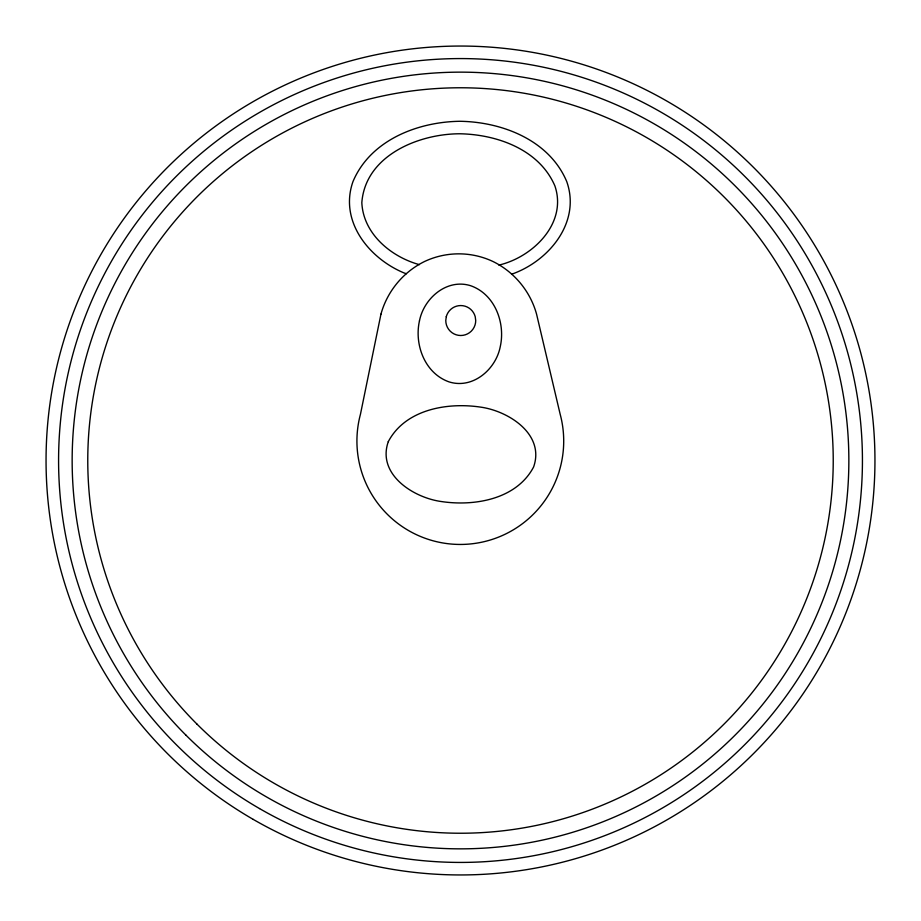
<?xml version="1.0" encoding="UTF-8"?>
<svg xmlns="http://www.w3.org/2000/svg" width="921" height="921" viewBox="0 0 921 921"><rect width="100%" height="100%" fill="white"/><g stroke="black" fill="none" stroke-linecap="round" stroke-linejoin="round"><path stroke-width="1.38" d="M498.871 265.11C532.96 257.132 567.601 223.193 554.879 185.869C539.188 149.409 497.006 134.478 459.855 133.775C418.376 133.81 365.349 155.603 361.826 202.666C363.277 233.876 391.045 256.821 419.389 264.661M511.627 274.216C548.72 261.299 581.151 222.387 566.749 181.598C549.342 140.176 502.21 121.871 459.855 121.284C417.512 121.871 370.38 140.176 352.973 181.598C338.963 221.236 369.137 258.64 404.526 273.134L406.426 273.71M419.458 320.922C414.139 344.696 424.857 373.373 449.034 381.881C472.772 389.399 495.866 369.448 500.253 346.687C505.583 322.914 494.865 294.236 470.689 285.729C446.938 278.211 423.856 298.174 419.458 320.922M446.282 316.651L445.776 320.531A14.978 14.978 0 0 0 460.753 335.509A14.978 14.978 0 0 0 475.72 320.531L475.213 316.651A14.978 14.978 0 0 0 446.282 316.651M388.282 441.677C376.77 474.384 413.391 497.777 441.47 501.554C474.649 506.492 516.6 499.309 533.604 466.982C545.117 434.275 508.496 410.881 480.405 407.094C447.238 402.166 405.286 409.35 388.282 441.677M380.96 314.119L360.445 414.3A103.394 103.394 0 0 0 460.316 544.449A103.394 103.394 0 0 0 560.187 414.3L536.563 314.119C530.3 291.289 514.217 271.879 492.942 261.483A80.357 80.357 0 0 0 424.581 261.483C403.317 271.879 387.223 291.289 380.96 314.119M253.275 819.425A414.45 414.45 0 0 0 874.95 460.5A414.45 414.45 0 0 0 253.275 101.575A414.45 414.45 0 0 0 253.275 819.425M259.538 808.58A401.936 401.936 0 0 0 862.436 460.5A401.936 401.936 0 0 0 259.538 112.42A401.936 401.936 0 0 0 259.538 808.58M185.892 735.108A388.363 388.363 0 0 0 835.623 561.016A388.363 388.363 0 0 0 359.984 85.377A388.363 388.363 0 0 0 185.892 735.108M196.933 724.067A372.74 372.74 0 0 0 820.53 556.975A372.74 372.74 0 0 0 364.025 100.47A372.74 372.74 0 0 0 196.933 724.067"/></g></svg>
